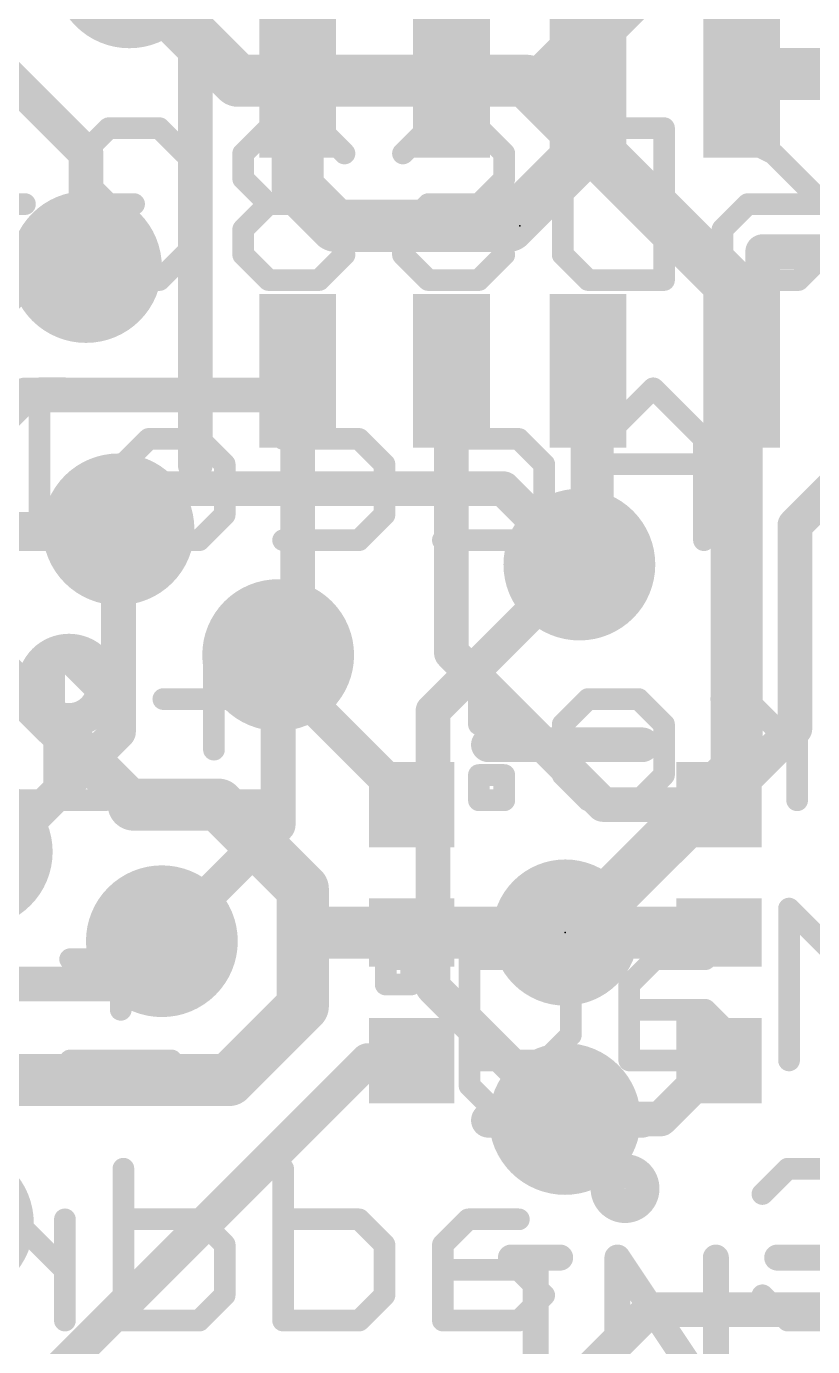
# Model space of a CAD drawing. Extents: x -0.1 to 25.5, y -0.1 to 17.9.
# Drawn here: x 14.7 to 19.3, y 3.98 to 11.71 of the extents above; entities that cross this region are included whole.
import ezdxf

# ---------------------------------------------------------------- set-up
doc = ezdxf.new("R2010")
doc.units = 0
for name, color, linetype in [('1', 12, 'CONTINUOUS'), ('16', 5, 'CONTINUOUS'), ('18', 110, 'CONTINUOUS'), ('21', 40, 'CONTINUOUS'), ('22', 6, 'CONTINUOUS'), ('23', 40, 'CONTINUOUS')]:
    doc.layers.add(name, color=color, linetype=linetype)

# ---------------------------------------------------------------- blocks, each defined once
blk = doc.blocks.new('RECT')
blk.add_solid([(-0.5, -0.5), (0.5, -0.5), (-0.5, 0.5), (0.5, 0.5)])
blk = doc.blocks.new('ROUNDV')
at = {"const_width": 0.5}
blk.add_lwpolyline([(0, -0.25, 1), (0, 0.25, 1), (0, -0.25)], format="xyb", dxfattribs=at)

msp = doc.modelspace()

# ---------------------------------------------------------------- linework, layer by layer
at = {"layer": '1'}
for points, const_width in [([(17.1895, 12.1095), (17.1895, 11.391)], 0.3048), ([(15.3035, 12.026), (15.9385, 11.391)], 0.3048), ([(18.8895, 12.035), (18.8895, 11.391)], 0.3048), ([(16.2895, 11.391), (15.9385, 11.391)], 0.3048), ([(16.2895, 11.391), (16.2895, 10.7615)], 0.3048), ([(17.9895, 11.0045), (17.9895, 11.391)], 0.3048), ([(18.8895, 11.391), (18.9285, 11.43)], 0.3048), ([(18.9285, 11.43), (19.939, 11.43)], 0.3048), ([(17.526, 10.541), (17.9895, 11.0045)], 0.3048), ([(16.2895, 10.7615), (16.51, 10.541)], 0.3048), ([(16.51, 10.541), (17.526, 10.541)], 0.3048), ([(19.0125, 10.39), (20.346, 10.39)], 0.2032), ([(19.0125, 10.39), (19.0125, 9.691)], 0.2032), ([(14.3989, 9.9408), (14.7578, 10.2997)], 0.2032), ([(14.7578, 10.2997), (15.0495, 10.2997)], 0.2032), ([(16.2895, 9.5885), (16.2895, 9.691)], 0.2032), ([(17.1895, 9.691), (17.1895, 8.039)], 0.2032), ([(17.9895, 9.691), (17.9895, 8.6072)], 0.2032), ([(18.8895, 9.691), (19.0125, 9.691)], 0.2032), ([(16.2514, 9.5504), (16.2895, 9.5885)], 0.2032), ([(16.2895, 8.1409), (16.2895, 9.5885)], 0.2032), ([(14.5415, 9.398), (14.6939, 9.5504)], 0.2032), ([(14.6939, 9.5504), (16.2514, 9.5504)], 0.2032), ([(19.804, 9.39), (19.2007, 8.7867)], 0.2032), ([(15.24, 8.763), (14.4911, 8.763)], 0.2032), ([(19.2007, 8.7867), (19.2007, 7.5953)], 0.2032), ([(17.9895, 8.6072), (17.9388, 8.5565)], 0.2032), ([(14.0655, 8.4135), (15.3289, 7.1501)], 0.254), ([(16.175, 8.0264), (16.2895, 8.1409)], 0.2032), ([(16.175, 8.0264), (16.175, 7.932)], 0.2032), ([(17.1895, 8.039), (18.0778, 7.1508)], 0.2032), ([(16.9562, 7.1508), (16.175, 7.932)], 0.2032), ([(19.2007, 7.5953), (18.7562, 7.1508)], 0.2032), ([(15.3289, 7.1501), (15.8254, 7.1501)], 0.3048), ([(15.8254, 7.1501), (16.3195, 6.656)], 0.3048), ([(18.0778, 7.1508), (18.7562, 7.1508)], 0.2032), ([(16.3195, 6.656), (16.3195, 6.4008)], 0.3048), ([(16.9562, 6.4008), (16.3195, 6.4008)], 0.3048), ([(16.3195, 5.969), (16.3195, 6.4008)], 0.3048), ([(16.9562, 6.4008), (17.8562, 6.4008)], 0.3048), ([(17.8562, 6.4008), (18.7562, 6.4008)], 0.3048), ([(15.494, 6.35), (15.244, 6.1)], 0.2032), ([(15.244, 6.1), (13.8945, 6.1)], 0.2032), ([(15.887, 5.5365), (16.3195, 5.969)], 0.3048), ([(16.6998, 5.6508), (13.97, 2.921)], 0.2032), ([(16.9562, 5.6508), (16.6998, 5.6508)], 0.2032), ([(18.7562, 5.6508), (18.414, 5.3086)], 0.2032), ([(15.887, 5.5365), (14.0215, 5.5365)], 0.3048), ([(18.414, 5.3086), (17.8539, 5.3086)], 0.2032), ([(18.3515, 4.191), (16.7005, 2.54)], 0.2032), ([(18.3515, 4.191), (20.066, 4.191)], 0.2032)]:
    msp.add_lwpolyline(points, dxfattribs=dict(at, const_width=const_width))
for points, const_width in [([(15.9385, 11.4672, 1), (15.9385, 11.3148)], 0.1524), ([(16.3657, 11.391, 1), (16.2133, 11.391)], 0.1524), ([(16.2895, 11.3148, 1), (16.2895, 11.4672)], 0.1524), ([(18.0657, 11.391, 1), (17.9133, 11.391)], 0.1524), ([(18.9285, 11.5062, 1), (18.9285, 11.3538)], 0.1524), ([(18.9824, 11.3761, 1), (18.8746, 11.4839)], 0.1524), ([(15.8846, 11.3371, 1), (15.9924, 11.4449)], 0.1524), ([(17.1133, 11.391, 1), (17.2657, 11.391)], 0.1524), ([(18.8356, 11.4449, 1), (18.9434, 11.3371)], 0.1524), ([(18.8133, 11.391, 1), (18.9657, 11.391)], 0.1524), ([(18.0434, 10.9506, 1), (17.9356, 11.0584)], 0.1524), ([(17.9133, 11.0045, 1), (18.0657, 11.0045)], 0.1524), ([(16.3434, 10.8154, 1), (16.2356, 10.7076)], 0.1524), ([(16.2133, 10.7615, 1), (16.3657, 10.7615)], 0.1524), ([(16.51, 10.6172, 1), (16.51, 10.4648)], 0.1524), ([(17.526, 10.4648, 1), (17.526, 10.6172)], 0.1524), ([(16.4561, 10.4871, 1), (16.5639, 10.5949)], 0.1524), ([(17.4721, 10.5949, 1), (17.5799, 10.4871)], 0.1524), ([(19.0125, 10.4408, 1), (19.0125, 10.3392)], 0.1016), ([(19.0633, 10.39, 1), (18.9617, 10.39)], 0.1016), ([(14.7578, 10.3505, 1), (14.7578, 10.2489)], 0.1016), ([(14.7937, 10.2638, 1), (14.7218, 10.3356)], 0.1016), ([(15.0495, 10.2489, 1), (15.0495, 10.3505)], 0.1016), ([(16.3403, 9.691, 1), (16.2387, 9.691)], 0.1016), ([(17.2403, 9.691, 1), (17.1387, 9.691)], 0.1016), ([(18.0403, 9.691, 1), (17.9387, 9.691)], 0.1016), ([(18.8895, 9.7418, 1), (18.8895, 9.6402)], 0.1016), ([(19.0125, 9.6402, 1), (19.0125, 9.7418)], 0.1016), ([(16.3403, 9.5885, 1), (16.2387, 9.5885)], 0.1016), ([(16.3254, 9.5526, 1), (16.2536, 9.6244)], 0.1016), ([(18.9617, 9.691, 1), (19.0633, 9.691)], 0.1016), ([(14.6939, 9.6012, 1), (14.6939, 9.4996)], 0.1016), ([(14.7298, 9.5145, 1), (14.658, 9.5863)], 0.1016), ([(16.2155, 9.5863, 1), (16.2873, 9.5145)], 0.1016), ([(16.2387, 9.5885, 1), (16.3403, 9.5885)], 0.1016), ([(16.2514, 9.4996, 1), (16.2514, 9.6012)], 0.1016), ([(15.24, 8.7122, 1), (15.24, 8.8138)], 0.1016), ([(19.2515, 8.7867, 1), (19.1499, 8.7867)], 0.1016), ([(19.1648, 8.8226, 1), (19.2366, 8.7508)], 0.1016), ([(18.0254, 8.5713, 1), (17.9536, 8.6431)], 0.1016), ([(17.9029, 8.5924, 1), (17.9747, 8.5206)], 0.1016), ([(17.9387, 8.6072, 1), (18.0403, 8.6072)], 0.1016), ([(16.3254, 8.105, 1), (16.2536, 8.1768)], 0.1016), ([(16.2258, 8.0264, 1), (16.1242, 8.0264)], 0.1016), ([(16.2387, 8.1409, 1), (16.3403, 8.1409)], 0.1016), ([(17.2254, 8.075, 1), (17.1536, 8.0031)], 0.1016), ([(16.1391, 8.0623, 1), (16.2109, 7.9905)], 0.1016), ([(17.1387, 8.039, 1), (17.2403, 8.039)], 0.1016), ([(16.2109, 7.9679, 1), (16.1391, 7.8961)], 0.1016), ([(16.1242, 7.932, 1), (16.2258, 7.932)], 0.1016), ([(19.2366, 7.5594, 1), (19.1648, 7.6312)], 0.1016), ([(19.1499, 7.5953, 1), (19.2515, 7.5953)], 0.1016), ([(15.3289, 7.2263, 1), (15.3289, 7.0739)], 0.1524), ([(15.8793, 7.204, 1), (15.7715, 7.0962)], 0.1524), ([(15.8254, 7.0739, 1), (15.8254, 7.2263)], 0.1524), ([(15.284, 7.1052, 1), (15.3738, 7.195)], 0.127), ([(16.9203, 7.1149, 1), (16.9921, 7.1867)], 0.1016), ([(18.0778, 7.2016, 1), (18.0778, 7.1)], 0.1016), ([(18.0418, 7.1149, 1), (18.1137, 7.1867)], 0.1016), ([(18.7203, 7.1867, 1), (18.7921, 7.1149)], 0.1016), ([(18.7562, 7.1, 1), (18.7562, 7.2016)], 0.1016), ([(16.3957, 6.656, 1), (16.2433, 6.656)], 0.1524), ([(16.2656, 6.6021, 1), (16.3734, 6.7099)], 0.1524), ([(16.3195, 6.477, 1), (16.3195, 6.3246)], 0.1524), ([(16.3957, 6.4008, 1), (16.2433, 6.4008)], 0.1524), ([(16.9562, 6.477, 1), (16.9562, 6.3246)], 0.1524), ([(16.9562, 6.3246, 1), (16.9562, 6.477)], 0.1524), ([(17.8562, 6.477, 1), (17.8562, 6.3246)], 0.1524), ([(17.8562, 6.3246, 1), (17.8562, 6.477)], 0.1524), ([(18.7562, 6.3246, 1), (18.7562, 6.477)], 0.1524), ([(15.5299, 6.3141, 1), (15.4581, 6.3859)], 0.1016), ([(16.2433, 6.4008, 1), (16.3957, 6.4008)], 0.1524), ([(15.244, 6.0492, 1), (15.244, 6.1508)], 0.1016), ([(15.2081, 6.1359, 1), (15.2799, 6.0641)], 0.1016), ([(16.3734, 5.9151, 1), (16.2656, 6.0229)], 0.1524), ([(16.2433, 5.969, 1), (16.3957, 5.969)], 0.1524), ([(16.6998, 5.7016, 1), (16.6998, 5.6)], 0.1016), ([(16.7357, 5.6149, 1), (16.6639, 5.6867)], 0.1016), ([(16.9562, 5.6, 1), (16.9562, 5.7016)], 0.1016), ([(18.7921, 5.6149, 1), (18.7203, 5.6867)], 0.1016), ([(15.8331, 5.5904, 1), (15.9409, 5.4826)], 0.1524), ([(15.887, 5.4603, 1), (15.887, 5.6127)], 0.1524), ([(17.8539, 5.3594, 1), (17.8539, 5.2578)], 0.1016), ([(18.3781, 5.3445, 1), (18.4499, 5.2727)], 0.1016), ([(18.414, 5.2578, 1), (18.414, 5.3594)], 0.1016), ([(18.3515, 4.2418, 1), (18.3515, 4.1402)], 0.1016), ([(18.3874, 4.1551, 1), (18.3156, 4.2269)], 0.1016)]:
    msp.add_lwpolyline(points, format="xyb", dxfattribs=dict(at, const_width=const_width))
at = {"layer": '16'}
for points, const_width in [([(18.542, 12.192), (17.6848, 11.3347)], 0.3048), ([(15.3035, 12.026), (15.9385, 11.391)], 0.3048), ([(15.0495, 10.9663), (14.5542, 11.4616)], 0.2032), ([(17.6285, 11.391), (15.9385, 11.391)], 0.3048), ([(17.6285, 11.391), (17.6848, 11.3347)], 0.3048), ([(17.6848, 11.3347), (18.8595, 10.16)], 0.3048), ([(15.0495, 10.2997), (15.0495, 10.9663)], 0.2032), ([(18.8595, 10.16), (18.8595, 7.3533)], 0.3048), ([(15.478, 9.001), (15.24, 8.763)], 0.2032), ([(17.4943, 9.001), (15.478, 9.001)], 0.2032), ([(17.9388, 8.5565), (17.4943, 9.001)], 0.2032), ([(15.24, 7.5771), (15.24, 8.763)], 0.2032), ([(17.0815, 7.6992), (17.9388, 8.5565)], 0.2032), ([(16.175, 7.031), (16.175, 8.0264)], 0.2032), ([(17.0815, 6.081), (17.0815, 7.6992)], 0.2032), ([(15.24, 7.5771), (14.5369, 6.874)], 0.2032), ([(18.8595, 7.3533), (17.907, 6.4008)], 0.3048), ([(15.494, 6.35), (16.175, 7.031)], 0.2032), ([(17.907, 6.4008), (17.8562, 6.4008)], 0.3048), ([(17.8539, 5.3086), (17.0815, 6.081)], 0.2032)]:
    msp.add_lwpolyline(points, dxfattribs=dict(at, const_width=const_width))
for points, const_width in [([(15.9385, 11.4672, 1), (15.9385, 11.3148)], 0.1524), ([(17.6824, 11.4449, 1), (17.5746, 11.3371)], 0.1524), ([(17.6285, 11.3148, 1), (17.6285, 11.4672)], 0.1524), ([(15.8846, 11.3371, 1), (15.9924, 11.4449)], 0.1524), ([(17.7386, 11.3886, 1), (17.6309, 11.2809)], 0.1524), ([(17.6309, 11.3886, 1), (17.7386, 11.2809)], 0.1524), ([(17.6309, 11.2809, 1), (17.7386, 11.3886)], 0.1524), ([(15.1003, 10.9663, 1), (14.9987, 10.9663)], 0.1016), ([(15.0136, 10.9304, 1), (15.0854, 11.0022)], 0.1016), ([(14.9987, 10.2997, 1), (15.1003, 10.2997)], 0.1016), ([(18.9357, 10.16, 1), (18.7833, 10.16)], 0.1524), ([(18.8056, 10.1061, 1), (18.9134, 10.2139)], 0.1524), ([(15.478, 9.0518, 1), (15.478, 8.9502)], 0.1016), ([(15.5139, 8.9651, 1), (15.4421, 9.0369)], 0.1016), ([(17.5302, 9.0369, 1), (17.4584, 8.9651)], 0.1016), ([(17.4943, 8.9502, 1), (17.4943, 9.0518)], 0.1016), ([(15.2908, 8.763, 1), (15.1892, 8.763)], 0.1016), ([(15.2041, 8.7989, 1), (15.2759, 8.7271)], 0.1016), ([(17.9747, 8.5206, 1), (17.9029, 8.5924)], 0.1016), ([(17.9029, 8.5206, 1), (17.9747, 8.5924)], 0.1016), ([(16.2258, 8.0264, 1), (16.1242, 8.0264)], 0.1016), ([(17.1323, 7.6992, 1), (17.0307, 7.6992)], 0.1016), ([(17.0456, 7.7351, 1), (17.1174, 7.6633)], 0.1016), ([(15.2759, 7.5412, 1), (15.2041, 7.613)], 0.1016), ([(15.1892, 7.5771, 1), (15.2908, 7.5771)], 0.1016), ([(18.9134, 7.2994, 1), (18.8056, 7.4072)], 0.1524), ([(18.7833, 7.3533, 1), (18.9357, 7.3533)], 0.1524), ([(16.2109, 6.9951, 1), (16.1391, 7.0669)], 0.1016), ([(16.1242, 7.031, 1), (16.2258, 7.031)], 0.1016), ([(17.8562, 6.477, 1), (17.8562, 6.3246)], 0.1524), ([(17.8531, 6.4547, 1), (17.9609, 6.3469)], 0.1524), ([(17.907, 6.3246, 1), (17.907, 6.477)], 0.1524), ([(15.4581, 6.3859, 1), (15.5299, 6.3141)], 0.1016), ([(17.1174, 6.1169, 1), (17.0456, 6.0451)], 0.1016), ([(17.0307, 6.081, 1), (17.1323, 6.081)], 0.1016), ([(17.818, 5.2727, 1), (17.8898, 5.3445)], 0.1016)]:
    msp.add_lwpolyline(points, format="xyb", dxfattribs=dict(at, const_width=const_width))
at = {"layer": '21'}
for points, const_width in [([(15.6895, 9.141), (15.6895, 11.941)], 0.2032), ([(17.4062, 7.5008), (18.3062, 7.5008)], 0.2032), ([(17.4062, 5.3008), (18.3062, 5.3008)], 0.2032), ([(17.5381, 4.4965), (17.8262, 4.4965)], 0.1524), ([(17.6821, 3.6322), (17.6821, 4.4965)], 0.1524), ([(18.1618, 3.6322), (18.1618, 4.4965)], 0.1524), ([(18.1618, 4.4965), (18.738, 3.6322)], 0.1524), ([(18.738, 3.6322), (18.738, 4.4965)], 0.1524), ([(19.0973, 4.4965), (19.6735, 4.4965)], 0.1524)]:
    msp.add_lwpolyline(points, dxfattribs=dict(at, const_width=const_width))
for points, const_width in [([(15.6387, 9.141, 1), (15.7403, 9.141)], 0.1016), ([(14.95, 7.748, 1), (14.95, 7.948, 1), (14.95, 7.748)], 0.4064), ([(17.4062, 7.5516, 1), (17.4062, 7.45)], 0.1016), ([(18.3062, 7.45, 1), (18.3062, 7.5516)], 0.1016), ([(17.4062, 5.3516, 1), (17.4062, 5.25)], 0.1016), ([(18.3062, 5.25, 1), (18.3062, 5.3516)], 0.1016), ([(18.2062, 4.8008, 1), (18.2062, 5.0008, 1), (18.2062, 4.8008)], 0.2032), ([(17.5381, 4.5346, 1), (17.5381, 4.4584)], 0.0762), ([(17.7202, 4.4965, 1), (17.644, 4.4965)], 0.0762), ([(17.8262, 4.4584, 1), (17.8262, 4.5346)], 0.0762), ([(18.1935, 4.5177, 1), (18.1301, 4.4754)], 0.0762), ([(18.1999, 4.4965, 1), (18.1237, 4.4965)], 0.0762), ([(18.7761, 4.4965, 1), (18.6999, 4.4965)], 0.0762), ([(19.0973, 4.5346, 1), (19.0973, 4.4584)], 0.0762)]:
    msp.add_lwpolyline(points, format="xyb", dxfattribs=dict(at, const_width=const_width))
at = {"layer": '22', "const_width": 0.127}
for points in [[(15.183, 11.1133), (15.0347, 10.965)], [(15.4796, 11.1133), (15.183, 11.1133)], [(15.6279, 10.965), (15.4796, 11.1133)], [(16.1185, 11.1133), (15.9703, 10.965)], [(16.4151, 11.1133), (16.1185, 11.1133)], [(16.5634, 10.965), (16.4151, 11.1133)], [(16.9058, 10.965), (17.0541, 11.1133)], [(17.0541, 11.1133), (17.3507, 11.1133)], [(17.3507, 11.1133), (17.4989, 10.965)], [(17.8413, 10.965), (17.9896, 11.1133)], [(17.9896, 11.1133), (18.4345, 11.1133)], [(18.4345, 11.1133), (18.4345, 10.2235)], [(18.7768, 11.1133), (19.0734, 10.965)], [(15.0347, 10.965), (15.0347, 10.8167)], [(15.9703, 10.965), (15.9703, 10.8167)], [(17.4989, 10.965), (17.4989, 10.8167)], [(17.8413, 10.3718), (17.8413, 10.965)], [(19.0734, 10.965), (19.37, 10.6684)], [(15.0347, 10.8167), (15.183, 10.6684)], [(15.9703, 10.8167), (16.1185, 10.6684)], [(17.4989, 10.8167), (17.3507, 10.6684)], [(14.6924, 10.6684), (14.0992, 10.6684)], [(15.183, 10.6684), (15.0347, 10.5201)], [(15.183, 10.6684), (15.3313, 10.6684)], [(16.1185, 10.6684), (15.9703, 10.5201)], [(16.1185, 10.6684), (16.2668, 10.6684)], [(17.0541, 10.6684), (16.9058, 10.5201)], [(17.3507, 10.6684), (17.0541, 10.6684)], [(18.7768, 10.5201), (18.9251, 10.6684)], [(18.9251, 10.6684), (19.37, 10.6684)], [(15.0347, 10.5201), (15.0347, 10.3718)], [(15.9703, 10.5201), (15.9703, 10.3718)], [(16.9058, 10.5201), (16.9058, 10.3718)], [(18.7768, 10.3718), (18.7768, 10.5201)], [(15.0347, 10.3718), (15.183, 10.2235)], [(15.4796, 10.2235), (15.6279, 10.3718)], [(15.9703, 10.3718), (16.1185, 10.2235)], [(16.4151, 10.2235), (16.5634, 10.3718)], [(16.9058, 10.3718), (17.0541, 10.2235)], [(17.3507, 10.2235), (17.4989, 10.3718)], [(17.9896, 10.2235), (17.8413, 10.3718)], [(18.9251, 10.2235), (18.7768, 10.3718)], [(19.37, 10.3718), (19.2217, 10.2235)], [(15.183, 10.2235), (15.4796, 10.2235)], [(16.1185, 10.2235), (16.4151, 10.2235)], [(17.0541, 10.2235), (17.3507, 10.2235)], [(18.4345, 10.2235), (17.9896, 10.2235)], [(19.2217, 10.2235), (18.9251, 10.2235)], [(14.9263, 9.5893), (14.778, 9.5893)], [(14.778, 9.5893), (14.778, 8.6995)], [(18.3718, 9.5893), (18.0752, 9.2927)], [(18.6683, 9.2927), (18.3718, 9.5893)], [(15.4169, 9.2927), (15.2686, 9.1444)], [(15.7135, 9.2927), (15.4169, 9.2927)], [(15.8618, 9.1444), (15.7135, 9.2927)], [(16.2041, 9.2927), (16.649, 9.2927)], [(16.649, 9.2927), (16.7973, 9.1444)], [(17.1396, 9.2927), (17.5845, 9.2927)], [(17.5845, 9.2927), (17.7328, 9.1444)], [(18.0752, 9.2927), (18.0752, 8.6995)], [(18.6683, 8.6995), (18.6683, 9.2927)], [(15.2686, 9.1444), (15.2686, 8.9961)], [(15.8618, 8.8478), (15.8618, 9.1444)], [(16.7973, 9.1444), (16.7973, 8.8478)], [(17.7328, 9.1444), (17.7328, 8.8478)], [(18.6683, 9.1444), (18.0752, 9.1444)], [(15.2686, 8.9961), (15.8618, 8.9961)], [(15.7135, 8.6995), (15.8618, 8.8478)], [(16.7973, 8.8478), (16.649, 8.6995)], [(17.7328, 8.8478), (17.5845, 8.6995)], [(14.9263, 8.6995), (14.6297, 8.6995)], [(15.4169, 8.6995), (15.7135, 8.6995)], [(16.649, 8.6995), (16.2041, 8.6995)], [(17.5845, 8.6995), (17.1396, 8.6995)], [(15.1601, 7.7687), (14.8636, 8.0653)], [(14.8636, 8.0653), (14.8636, 7.1755)], [(15.7991, 8.0653), (15.7991, 7.4721)], [(16.0957, 7.7687), (15.5025, 7.7687)], [(17.4989, 7.7687), (17.3507, 7.7687)], [(17.3507, 7.7687), (17.3507, 7.6204)], [(17.4989, 7.6204), (17.4989, 7.7687)], [(17.8413, 7.6204), (17.9896, 7.7687)], [(17.9896, 7.7687), (18.2862, 7.7687)], [(18.2862, 7.7687), (18.4345, 7.6204)], [(18.9175, 7.7687), (18.7692, 7.7687)], [(19.2141, 7.4721), (18.9175, 7.7687)], [(19.2141, 7.1755), (19.2141, 7.7687)], [(17.3507, 7.6204), (17.4989, 7.6204)], [(17.8413, 7.3238), (17.8413, 7.6204)], [(18.4345, 7.6204), (18.4345, 7.3238)], [(17.4989, 7.3238), (17.3507, 7.3238)], [(17.3507, 7.3238), (17.3507, 7.1755)], [(17.4989, 7.1755), (17.4989, 7.3238)], [(17.9896, 7.1755), (17.8413, 7.3238)], [(18.4345, 7.3238), (18.2862, 7.1755)], [(15.1601, 7.1755), (14.567, 7.1755)], [(16.0957, 7.1755), (15.5025, 7.1755)], [(17.3507, 7.1755), (17.4989, 7.1755)], [(18.2862, 7.1755), (17.9896, 7.1755)], [(15.2534, 6.5413), (15.2534, 5.9481)], [(19.4632, 6.2447), (19.1666, 6.5413)], [(19.1666, 6.5413), (19.1666, 5.6515)], [(15.5499, 6.2447), (14.9568, 6.2447)], [(16.9532, 6.2447), (16.8049, 6.2447)], [(16.8049, 6.2447), (16.8049, 6.0964)], [(16.9532, 6.0964), (16.9532, 6.2447)], [(17.2956, 5.5032), (17.2956, 6.2447)], [(17.2956, 6.2447), (17.7404, 6.2447)], [(17.7404, 6.2447), (17.8887, 6.0964)], [(18.3794, 6.2447), (18.2311, 6.0964)], [(18.676, 6.2447), (18.3794, 6.2447)], [(16.8049, 6.0964), (16.9532, 6.0964)], [(17.8887, 6.0964), (17.8887, 5.7998)], [(18.2311, 6.0964), (18.2311, 5.6515)], [(18.676, 5.9481), (18.2311, 5.9481)], [(18.8243, 5.7998), (18.676, 5.9481)], [(16.9532, 5.7998), (16.8049, 5.7998)], [(16.8049, 5.7998), (16.8049, 5.6515)], [(16.9532, 5.6515), (16.9532, 5.7998)], [(17.8887, 5.7998), (17.7404, 5.6515)], [(18.676, 5.6515), (18.8243, 5.7998)], [(15.5499, 5.6515), (14.9568, 5.6515)], [(16.8049, 5.6515), (16.9532, 5.6515)], [(17.7404, 5.6515), (17.2956, 5.6515)], [(18.2311, 5.6515), (18.676, 5.6515)], [(17.4439, 5.3549), (17.2956, 5.5032)], [(17.5922, 5.3549), (17.4439, 5.3549)], [(15.2686, 5.0173), (15.2686, 4.1275)], [(16.2041, 5.0173), (16.2041, 4.1275)], [(19.0107, 4.869), (19.159, 5.0173)], [(19.159, 5.0173), (19.4556, 5.0173)], [(14.9263, 4.4241), (14.6297, 4.7207)], [(14.9263, 4.1275), (14.9263, 4.7207)], [(15.7135, 4.7207), (15.2686, 4.7207)], [(15.8618, 4.5724), (15.7135, 4.7207)], [(16.649, 4.7207), (16.2041, 4.7207)], [(16.7973, 4.5724), (16.649, 4.7207)], [(17.2879, 4.7207), (17.1396, 4.5724)], [(17.5845, 4.7207), (17.2879, 4.7207)], [(15.8618, 4.2758), (15.8618, 4.5724)], [(16.7973, 4.2758), (16.7973, 4.5724)], [(17.1396, 4.5724), (17.1396, 4.1275)], [(17.5845, 4.4241), (17.1396, 4.4241)], [(17.7328, 4.2758), (17.5845, 4.4241)], [(15.7135, 4.1275), (15.8618, 4.2758)], [(16.649, 4.1275), (16.7973, 4.2758)], [(17.5845, 4.1275), (17.7328, 4.2758)], [(19.159, 4.1275), (19.0107, 4.2758)], [(15.2686, 4.1275), (15.7135, 4.1275)], [(16.2041, 4.1275), (16.649, 4.1275)], [(17.1396, 4.1275), (17.5845, 4.1275)], [(19.4556, 4.1275), (19.159, 4.1275)]]:
    msp.add_lwpolyline(points, dxfattribs=at)
at = {"layer": '22', "const_width": 0.0635}
for points in [[(15.183, 11.145, 1), (15.183, 11.0815)], [(15.2055, 11.0908, 1), (15.1606, 11.1357)], [(15.5021, 11.1357, 1), (15.4572, 11.0908)], [(15.4796, 11.0815, 1), (15.4796, 11.145)], [(16.1185, 11.145, 1), (16.1185, 11.0815)], [(16.141, 11.0908, 1), (16.0961, 11.1357)], [(16.4376, 11.1357, 1), (16.3927, 11.0908)], [(16.4151, 11.0815, 1), (16.4151, 11.145)], [(17.0541, 11.145, 1), (17.0541, 11.0815)], [(17.0765, 11.0908, 1), (17.0316, 11.1357)], [(17.3731, 11.1357, 1), (17.3282, 11.0908)], [(17.3507, 11.0815, 1), (17.3507, 11.145)], [(17.9896, 11.145, 1), (17.9896, 11.0815)], [(18.012, 11.0908, 1), (17.9671, 11.1357)], [(18.4662, 11.1133, 1), (18.4027, 11.1133)], [(18.4345, 11.0815, 1), (18.4345, 11.145)], [(18.791, 11.1417, 1), (18.7626, 11.0849)], [(15.0665, 10.965, 1), (15.003, 10.965)], [(15.0123, 10.9874, 1), (15.0572, 10.9425)], [(15.6055, 10.9425, 1), (15.6504, 10.9874)], [(16.002, 10.965, 1), (15.9385, 10.965)], [(15.9478, 10.9874, 1), (15.9927, 10.9425)], [(16.541, 10.9425, 1), (16.5859, 10.9874)], [(16.8833, 10.9874, 1), (16.9282, 10.9425)], [(17.5307, 10.965, 1), (17.4672, 10.965)], [(17.4765, 10.9425, 1), (17.5214, 10.9874)], [(17.873, 10.965, 1), (17.8095, 10.965)], [(17.8188, 10.9874, 1), (17.8637, 10.9425)], [(19.0958, 10.9874, 1), (19.0509, 10.9425)], [(19.0592, 10.9366, 1), (19.0876, 10.9934)], [(15.003, 10.8167, 1), (15.0665, 10.8167)], [(15.0572, 10.8391, 1), (15.0123, 10.7942)], [(15.9927, 10.8391, 1), (15.9478, 10.7942)], [(15.9385, 10.8167, 1), (16.002, 10.8167)], [(17.4672, 10.8167, 1), (17.5307, 10.8167)], [(17.5214, 10.7942, 1), (17.4765, 10.8391)], [(14.6924, 10.6366, 1), (14.6924, 10.7001)], [(15.183, 10.7001, 1), (15.183, 10.6366)], [(15.2055, 10.6459, 1), (15.1606, 10.6908)], [(15.1606, 10.6459, 1), (15.2055, 10.6908)], [(15.3313, 10.6366, 1), (15.3313, 10.7001)], [(16.1185, 10.7001, 1), (16.1185, 10.6366)], [(16.141, 10.6459, 1), (16.0961, 10.6908)], [(16.0961, 10.6459, 1), (16.141, 10.6908)], [(16.2668, 10.6366, 1), (16.2668, 10.7001)], [(17.0541, 10.7001, 1), (17.0541, 10.6366)], [(17.0765, 10.6459, 1), (17.0316, 10.6908)], [(17.3282, 10.6908, 1), (17.3731, 10.6459)], [(17.3507, 10.6366, 1), (17.3507, 10.7001)], [(18.9251, 10.7001, 1), (18.9251, 10.6366)], [(18.9476, 10.6459, 1), (18.9026, 10.6908)], [(15.0665, 10.5201, 1), (15.003, 10.5201)], [(15.0123, 10.5425, 1), (15.0572, 10.4976)], [(16.002, 10.5201, 1), (15.9385, 10.5201)], [(15.9478, 10.5425, 1), (15.9927, 10.4976)], [(16.9375, 10.5201, 1), (16.874, 10.5201)], [(16.8833, 10.5425, 1), (16.9282, 10.4976)], [(18.8086, 10.5201, 1), (18.7451, 10.5201)], [(18.7544, 10.5425, 1), (18.7993, 10.4976)], [(15.003, 10.3718, 1), (15.0665, 10.3718)], [(15.0572, 10.3942, 1), (15.0123, 10.3493)], [(15.6504, 10.3493, 1), (15.6055, 10.3942)], [(15.9927, 10.3942, 1), (15.9478, 10.3493)], [(15.9385, 10.3718, 1), (16.002, 10.3718)], [(16.5859, 10.3493, 1), (16.541, 10.3942)], [(16.874, 10.3718, 1), (16.9375, 10.3718)], [(16.9282, 10.3942, 1), (16.8833, 10.3493)], [(17.5214, 10.3493, 1), (17.4765, 10.3942)], [(17.8637, 10.3942, 1), (17.8188, 10.3493)], [(17.8095, 10.3718, 1), (17.873, 10.3718)], [(18.7993, 10.3942, 1), (18.7544, 10.3493)], [(18.7451, 10.3718, 1), (18.8086, 10.3718)], [(15.183, 10.2553, 1), (15.183, 10.1918)], [(15.4796, 10.1918, 1), (15.4796, 10.2553)], [(16.1185, 10.2553, 1), (16.1185, 10.1918)], [(16.4151, 10.1918, 1), (16.4151, 10.2553)], [(17.0541, 10.2553, 1), (17.0541, 10.1918)], [(17.3507, 10.1918, 1), (17.3507, 10.2553)], [(17.9896, 10.2553, 1), (17.9896, 10.1918)], [(18.4345, 10.1918, 1), (18.4345, 10.2553)], [(18.9251, 10.2553, 1), (18.9251, 10.1918)], [(19.2217, 10.1918, 1), (19.2217, 10.2553)], [(15.1606, 10.201, 1), (15.2055, 10.246)], [(15.4572, 10.246, 1), (15.5021, 10.201)], [(16.0961, 10.201, 1), (16.141, 10.246)], [(16.3927, 10.246, 1), (16.4376, 10.201)], [(17.0316, 10.201, 1), (17.0765, 10.246)], [(17.3282, 10.246, 1), (17.3731, 10.201)], [(17.9671, 10.201, 1), (18.012, 10.246)], [(18.4027, 10.2235, 1), (18.4662, 10.2235)], [(18.9026, 10.201, 1), (18.9476, 10.246)], [(19.1992, 10.246, 1), (19.2441, 10.201)], [(14.778, 9.621, 1), (14.778, 9.5575)], [(14.8097, 9.5893, 1), (14.7462, 9.5893)], [(14.9263, 9.5575, 1), (14.9263, 9.621)], [(18.3942, 9.6117, 1), (18.3493, 9.5668)], [(18.3942, 9.5668, 1), (18.3493, 9.6117)], [(15.4169, 9.3244, 1), (15.4169, 9.2609)], [(15.4394, 9.2702, 1), (15.3945, 9.3151)], [(15.7359, 9.3151, 1), (15.691, 9.2702)], [(15.7135, 9.2609, 1), (15.7135, 9.3244)], [(16.2041, 9.3244, 1), (16.2041, 9.2609)], [(16.6715, 9.3151, 1), (16.6266, 9.2702)], [(16.649, 9.2609, 1), (16.649, 9.3244)], [(17.1396, 9.3244, 1), (17.1396, 9.2609)], [(17.607, 9.3151, 1), (17.5621, 9.2702)], [(17.5845, 9.2609, 1), (17.5845, 9.3244)], [(18.1069, 9.2927, 1), (18.0434, 9.2927)], [(18.0527, 9.3151, 1), (18.0976, 9.2702)], [(18.7001, 9.2927, 1), (18.6366, 9.2927)], [(18.6459, 9.2702, 1), (18.6908, 9.3151)], [(15.3004, 9.1444, 1), (15.2369, 9.1444)], [(15.8935, 9.1444, 1), (15.83, 9.1444)], [(16.829, 9.1444, 1), (16.7656, 9.1444)], [(17.7646, 9.1444, 1), (17.7011, 9.1444)], [(18.0752, 9.1761, 1), (18.0752, 9.1126)], [(18.6683, 9.1126, 1), (18.6683, 9.1761)], [(15.2462, 9.1668, 1), (15.2911, 9.1219)], [(15.8393, 9.1219, 1), (15.8842, 9.1668)], [(16.7748, 9.1219, 1), (16.8198, 9.1668)], [(17.7104, 9.1219, 1), (17.7553, 9.1668)], [(15.2686, 9.0278, 1), (15.2686, 8.9643)], [(15.8618, 8.9643, 1), (15.8618, 9.0278)], [(15.2369, 8.9961, 1), (15.3004, 8.9961)], [(15.8842, 8.8253, 1), (15.8393, 8.8702)], [(16.8198, 8.8253, 1), (16.7748, 8.8702)], [(17.7553, 8.8253, 1), (17.7104, 8.8702)], [(15.83, 8.8478, 1), (15.8935, 8.8478)], [(16.7656, 8.8478, 1), (16.829, 8.8478)], [(17.7011, 8.8478, 1), (17.7646, 8.8478)], [(14.9263, 8.6677, 1), (14.9263, 8.7313)], [(15.4169, 8.7313, 1), (15.4169, 8.6677)], [(15.691, 8.722, 1), (15.7359, 8.677)], [(15.7135, 8.6677, 1), (15.7135, 8.7313)], [(16.2041, 8.7313, 1), (16.2041, 8.6677)], [(16.6266, 8.722, 1), (16.6715, 8.677)], [(16.649, 8.6677, 1), (16.649, 8.7313)], [(17.1396, 8.7313, 1), (17.1396, 8.6677)], [(17.5621, 8.722, 1), (17.607, 8.677)], [(17.5845, 8.6677, 1), (17.5845, 8.7313)], [(14.7462, 8.6995, 1), (14.8097, 8.6995)], [(18.0434, 8.6995, 1), (18.1069, 8.6995)], [(18.6366, 8.6995, 1), (18.7001, 8.6995)], [(14.8953, 8.0653, 1), (14.8318, 8.0653)], [(14.886, 8.0877, 1), (14.8411, 8.0428)], [(15.8308, 8.0653, 1), (15.7673, 8.0653)], [(15.1377, 7.7462, 1), (15.1826, 7.7911)], [(15.5025, 7.8004, 1), (15.5025, 7.7369)], [(16.0957, 7.7369, 1), (16.0957, 7.8004)], [(17.3824, 7.7687, 1), (17.3189, 7.7687)], [(17.3507, 7.8004, 1), (17.3507, 7.7369)], [(17.5307, 7.7687, 1), (17.4672, 7.7687)], [(17.4989, 7.7369, 1), (17.4989, 7.8004)], [(17.9896, 7.8004, 1), (17.9896, 7.7369)], [(18.012, 7.7462, 1), (17.9671, 7.7911)], [(18.3086, 7.7911, 1), (18.2637, 7.7462)], [(18.2862, 7.7369, 1), (18.2862, 7.8004)], [(18.7692, 7.8004, 1), (18.7692, 7.7369)], [(18.9399, 7.7911, 1), (18.895, 7.7462)], [(18.9175, 7.7369, 1), (18.9175, 7.8004)], [(19.2458, 7.7687, 1), (19.1823, 7.7687)], [(17.3507, 7.6521, 1), (17.3507, 7.5886)], [(17.4989, 7.5886, 1), (17.4989, 7.6521)], [(17.873, 7.6204, 1), (17.8095, 7.6204)], [(17.8188, 7.6428, 1), (17.8637, 7.5979)], [(18.4662, 7.6204, 1), (18.4027, 7.6204)], [(18.412, 7.5979, 1), (18.4569, 7.6428)], [(17.3189, 7.6204, 1), (17.3824, 7.6204)], [(17.4672, 7.6204, 1), (17.5307, 7.6204)], [(15.7673, 7.4721, 1), (15.8308, 7.4721)], [(19.1916, 7.4496, 1), (19.2365, 7.4945)], [(17.3507, 7.3555, 1), (17.3507, 7.292)], [(17.3824, 7.3238, 1), (17.3189, 7.3238)], [(17.5307, 7.3238, 1), (17.4672, 7.3238)], [(17.4989, 7.292, 1), (17.4989, 7.3555)], [(17.8637, 7.3462, 1), (17.8188, 7.3013)], [(17.8095, 7.3238, 1), (17.873, 7.3238)], [(18.4027, 7.3238, 1), (18.4662, 7.3238)], [(18.4569, 7.3013, 1), (18.412, 7.3462)], [(14.8318, 7.1755, 1), (14.8953, 7.1755)], [(15.1601, 7.1438, 1), (15.1601, 7.2073)], [(15.5025, 7.2073, 1), (15.5025, 7.1438)], [(16.0957, 7.1438, 1), (16.0957, 7.2073)], [(17.3507, 7.2073, 1), (17.3507, 7.1438)], [(17.3189, 7.1755, 1), (17.3824, 7.1755)], [(17.4672, 7.1755, 1), (17.5307, 7.1755)], [(17.4989, 7.1438, 1), (17.4989, 7.2073)], [(17.9896, 7.2073, 1), (17.9896, 7.1438)], [(17.9671, 7.153, 1), (18.012, 7.198)], [(18.2637, 7.198, 1), (18.3086, 7.153)], [(18.2862, 7.1438, 1), (18.2862, 7.2073)], [(19.1823, 7.1755, 1), (19.2458, 7.1755)], [(15.2851, 6.5413, 1), (15.2216, 6.5413)], [(19.1984, 6.5413, 1), (19.1349, 6.5413)], [(19.1891, 6.5637, 1), (19.1442, 6.5188)], [(14.9568, 6.2764, 1), (14.9568, 6.2129)], [(15.5499, 6.2129, 1), (15.5499, 6.2764)], [(16.8367, 6.2447, 1), (16.7732, 6.2447)], [(16.8049, 6.2764, 1), (16.8049, 6.2129)], [(16.985, 6.2447, 1), (16.9215, 6.2447)], [(16.9532, 6.2129, 1), (16.9532, 6.2764)], [(17.3273, 6.2447, 1), (17.2638, 6.2447)], [(17.2956, 6.2764, 1), (17.2956, 6.2129)], [(17.7629, 6.2671, 1), (17.718, 6.2222)], [(17.7404, 6.2129, 1), (17.7404, 6.2764)], [(18.3794, 6.2764, 1), (18.3794, 6.2129)], [(18.4018, 6.2222, 1), (18.3569, 6.2671)], [(18.676, 6.2129, 1), (18.676, 6.2764)], [(16.8049, 6.1281, 1), (16.8049, 6.0646)], [(16.7732, 6.0964, 1), (16.8367, 6.0964)], [(16.9215, 6.0964, 1), (16.985, 6.0964)], [(16.9532, 6.0646, 1), (16.9532, 6.1281)], [(17.9205, 6.0964, 1), (17.857, 6.0964)], [(17.8663, 6.0739, 1), (17.9112, 6.1188)], [(18.2628, 6.0964, 1), (18.1993, 6.0964)], [(18.2086, 6.1188, 1), (18.2535, 6.0739)], [(15.2216, 5.9481, 1), (15.2851, 5.9481)], [(18.2311, 5.9798, 1), (18.2311, 5.9163)], [(18.6984, 5.9705, 1), (18.6535, 5.9256)], [(18.676, 5.9163, 1), (18.676, 5.9798)], [(16.8367, 5.7998, 1), (16.7732, 5.7998)], [(16.8049, 5.8315, 1), (16.8049, 5.768)], [(16.985, 5.7998, 1), (16.9215, 5.7998)], [(16.9532, 5.768, 1), (16.9532, 5.8315)], [(17.857, 5.7998, 1), (17.9205, 5.7998)], [(17.9112, 5.7773, 1), (17.8663, 5.8222)], [(18.8467, 5.7773, 1), (18.8018, 5.8222)], [(18.8018, 5.7773, 1), (18.8467, 5.8222)], [(14.9568, 5.6833, 1), (14.9568, 5.6198)], [(15.5499, 5.6198, 1), (15.5499, 5.6833)], [(16.8049, 5.6833, 1), (16.8049, 5.6198)], [(16.7732, 5.6515, 1), (16.8367, 5.6515)], [(16.9215, 5.6515, 1), (16.985, 5.6515)], [(16.9532, 5.6198, 1), (16.9532, 5.6833)], [(17.2956, 5.6833, 1), (17.2956, 5.6198)], [(17.718, 5.674, 1), (17.7629, 5.629)], [(17.7404, 5.6198, 1), (17.7404, 5.6833)], [(18.2311, 5.6833, 1), (18.2311, 5.6198)], [(18.1993, 5.6515, 1), (18.2628, 5.6515)], [(18.6535, 5.674, 1), (18.6984, 5.629)], [(18.676, 5.6198, 1), (18.676, 5.6833)], [(19.1349, 5.6515, 1), (19.1984, 5.6515)], [(17.2638, 5.5032, 1), (17.3273, 5.5032)], [(17.318, 5.5257, 1), (17.2731, 5.4808)], [(17.4439, 5.3867, 1), (17.4439, 5.3232)], [(17.5922, 5.3232, 1), (17.5922, 5.3867)], [(17.4214, 5.3325, 1), (17.4663, 5.3774)], [(15.3004, 5.0173, 1), (15.2369, 5.0173)], [(16.2359, 5.0173, 1), (16.1724, 5.0173)], [(19.159, 5.049, 1), (19.159, 4.9855)], [(19.1814, 4.9948, 1), (19.1365, 5.0397)], [(18.9882, 4.8914, 1), (19.0331, 4.8465)], [(14.958, 4.7207, 1), (14.8945, 4.7207)], [(15.2686, 4.7524, 1), (15.2686, 4.6889)], [(15.7359, 4.7431, 1), (15.691, 4.6982)], [(15.7135, 4.6889, 1), (15.7135, 4.7524)], [(16.2041, 4.7524, 1), (16.2041, 4.6889)], [(16.6715, 4.7431, 1), (16.6266, 4.6982)], [(16.649, 4.6889, 1), (16.649, 4.7524)], [(17.2879, 4.7524, 1), (17.2879, 4.6889)], [(17.3104, 4.6982, 1), (17.2655, 4.7431)], [(17.5845, 4.6889, 1), (17.5845, 4.7524)], [(15.8935, 4.5724, 1), (15.83, 4.5724)], [(15.8393, 4.5499, 1), (15.8842, 4.5948)], [(16.8291, 4.5724, 1), (16.7656, 4.5724)], [(16.7749, 4.5499, 1), (16.8198, 4.5948)], [(17.1714, 4.5724, 1), (17.1079, 4.5724)], [(17.1172, 4.5948, 1), (17.1621, 4.5499)], [(17.1396, 4.4558, 1), (17.1396, 4.3923)], [(17.607, 4.4465, 1), (17.5621, 4.4016)], [(17.5845, 4.3923, 1), (17.5845, 4.4558)], [(14.9038, 4.4016, 1), (14.9487, 4.4465)], [(15.8842, 4.2533, 1), (15.8393, 4.2982)], [(16.8198, 4.2533, 1), (16.7749, 4.2982)], [(17.7553, 4.2533, 1), (17.7104, 4.2982)], [(19.0331, 4.2982, 1), (18.9882, 4.2533)], [(15.83, 4.2758, 1), (15.8935, 4.2758)], [(16.7656, 4.2758, 1), (16.8291, 4.2758)], [(17.7104, 4.2533, 1), (17.7553, 4.2982)], [(15.2686, 4.1593, 1), (15.2686, 4.0958)], [(15.691, 4.15, 1), (15.7359, 4.105)], [(15.7135, 4.0958, 1), (15.7135, 4.1593)], [(16.2041, 4.1593, 1), (16.2041, 4.0958)], [(16.6266, 4.15, 1), (16.6715, 4.105)], [(16.649, 4.0958, 1), (16.649, 4.1593)], [(17.1396, 4.1593, 1), (17.1396, 4.0958)], [(17.5621, 4.15, 1), (17.607, 4.105)], [(17.5845, 4.0958, 1), (17.5845, 4.1593)], [(19.159, 4.1593, 1), (19.159, 4.0958)], [(19.1365, 4.105, 1), (19.1814, 4.15)], [(14.8945, 4.1275, 1), (14.958, 4.1275)], [(15.2369, 4.1275, 1), (15.3004, 4.1275)], [(16.1724, 4.1275, 1), (16.2359, 4.1275)], [(17.1079, 4.1275, 1), (17.1714, 4.1275)]]:
    msp.add_lwpolyline(points, format="xyb", dxfattribs=at)
at = {"layer": '23'}
for p in [(17.5895, 10.541), (17.8562, 6.4008)]:
    msp.add_point(p, dxfattribs=at)

# ---------------------------------------------------------------- block references
at = {"layer": '1'}
for p, xscale, yscale, rotation in [((16.2895, 11.391), 0.45, 0.9, 180), ((17.1895, 11.391), 0.45, 0.9, 180), ((17.9895, 11.391), 0.45, 0.9, 180), ((18.8895, 11.391), 0.45, 0.9, 180), ((16.2895, 9.691), 0.45, 0.9, 180), ((17.1895, 9.691), 0.45, 0.9, 180), ((17.9895, 9.691), 0.45, 0.9, 180), ((18.8895, 9.691), 0.45, 0.9, 180), ((16.9562, 7.1508), 0.5, 0.5, 90), ((18.7562, 7.1508), 0.5, 0.5, 90), ((16.9562, 6.4008), 0.4, 0.5, 90), ((18.7562, 6.4008), 0.4, 0.5, 90), ((16.9562, 5.6508), 0.5, 0.5, 90), ((18.7562, 5.6508), 0.5, 0.5, 90)]:
    msp.add_blockref('RECT', p, dxfattribs=dict(at, xscale=xscale, yscale=yscale, rotation=rotation))
at = {"layer": '18'}
for p, xscale, yscale in [((15.3035, 12.026), 0.889, 0.889), ((15.3035, 12.026), 0.889, 0.889), ((15.0495, 10.2997), 0.889, 0.889), ((15.0495, 10.2997), 0.889, 0.889), ((15.24, 8.763), 0.889, 0.889), ((15.24, 8.763), 0.889, 0.889), ((17.9388, 8.5565), 0.889, 0.889), ((17.9388, 8.5565), 0.889, 0.889), ((16.175, 8.0264), 0.889, 0.889), ((16.175, 8.0264), 0.889, 0.889), ((14.4099, 6.874), 0.889, 0.889), ((14.4099, 6.874), 0.889, 0.889), ((17.8562, 6.4008), 0.8564, 0.8564), ((17.8562, 6.4008), 0.8564, 0.8564), ((15.494, 6.35), 0.889, 0.889), ((15.494, 6.35), 0.889, 0.889), ((17.8539, 5.3086), 0.889, 0.889), ((17.8539, 5.3086), 0.889, 0.889), ((14.2995, 4.699), 0.889, 0.889), ((14.2995, 4.699), 0.889, 0.889)]:
    msp.add_blockref('ROUNDV', p, dxfattribs=dict(at, xscale=xscale, yscale=yscale))

doc.saveas('drawing.dxf')
